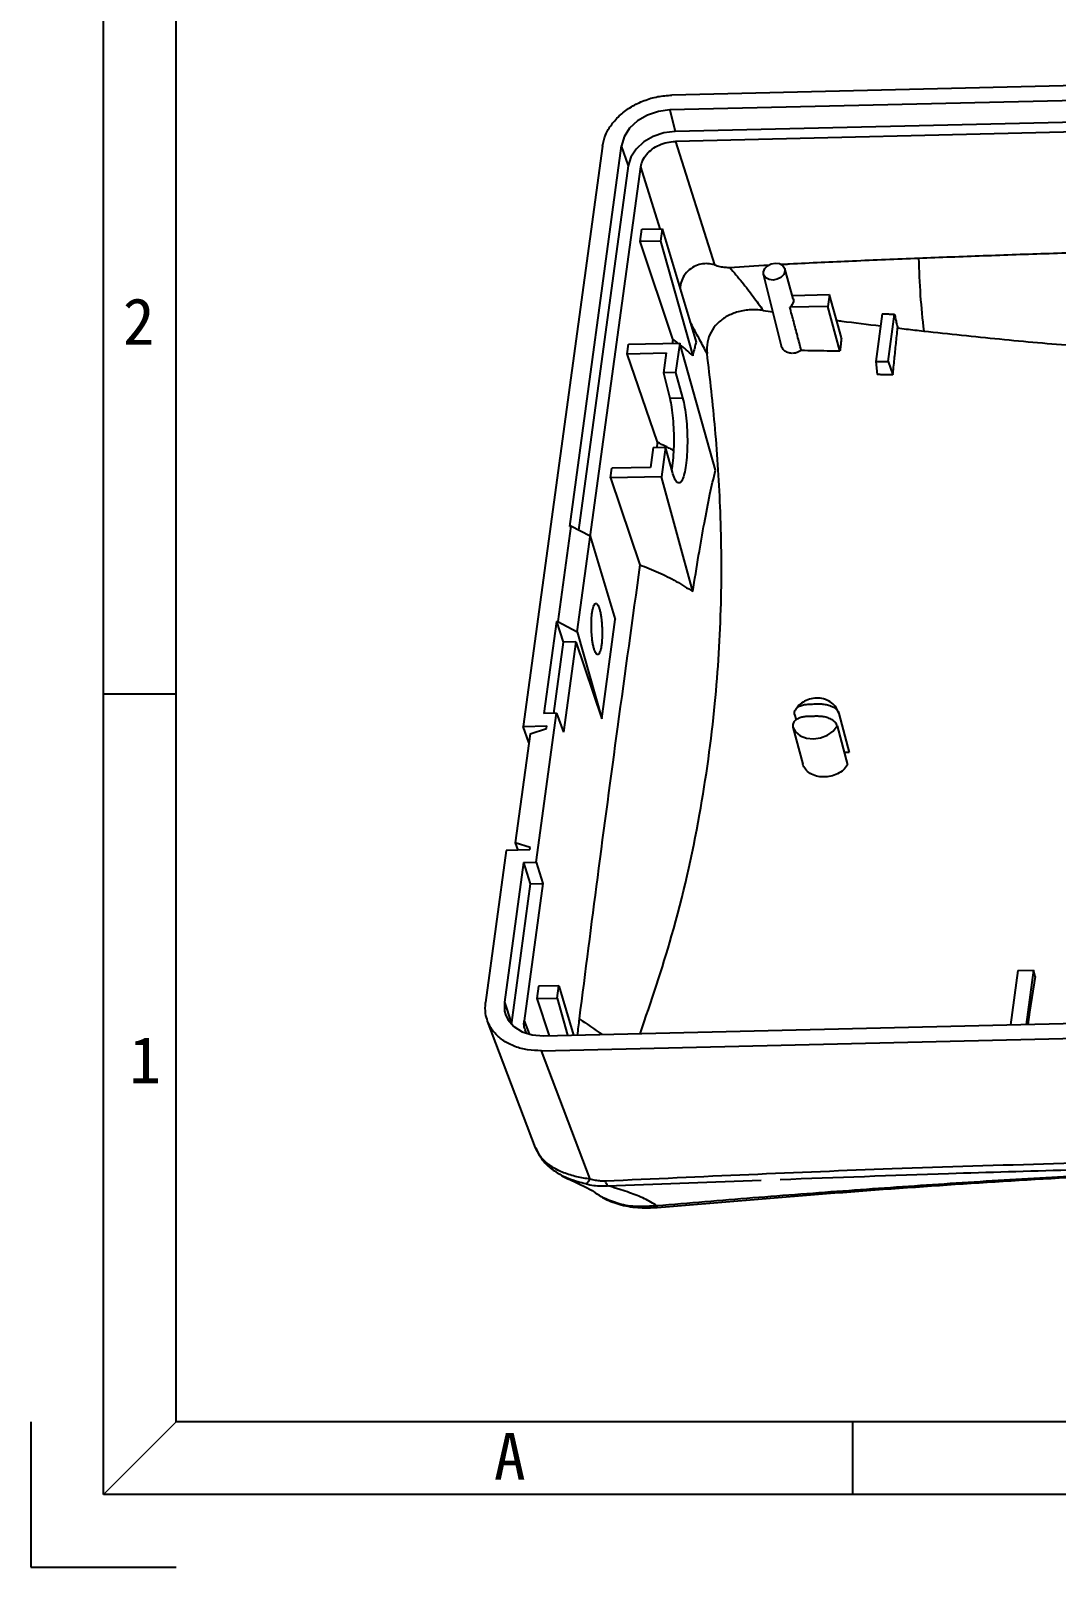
# Model space of a CAD drawing. Header units: millimetres. Extents: x 52832 to 53470, y -6025 to -5739.
# Drawn here: x 53267.1 to 53315.2, y -6025.5 to -5953.4 of the extents above; entities that cross this region are included whole.
import ezdxf
from ezdxf.enums import TextEntityAlignment as Align

# ---------------------------------------------------------------- set-up
doc = ezdxf.new("R2010")
doc.units = ezdxf.units.MM
doc.layers.get('0').update_dxf_attribs({"linetype": 'CONTINUOUS'})
doc.layers.add('moldbase', color=7, linetype='CONTINUOUS', lineweight=20)
doc.styles.add('宋体', font='SimSun.ttf', dxfattribs={"width": 0.7})

# ---------------------------------------------------------------- blocks, each defined once
blk = doc.blocks.new('sa3l')
for p, q in [((11.66, 69.98), (5.83, 69.98)), ((65.9, 11.66), (65.9, 5.83))]:
    blk.add_line(p, q)
at = {"color": 8}
for p, q in [((0, 11.66), (0, 0)), ((0, 0), (11.66, 0))]:
    blk.add_line(p, q, dxfattribs=at)
for points in [[(5.83, 5.83), (5.83, 484.06), (340.59, 484.06), (340.59, 5.83)], [(11.66, 11.66), (11.66, 478.22), (334.76, 478.22), (334.76, 11.66)]]:
    blk.add_lwpolyline(points, close=True)
at = {"layer": 'moldbase'}
blk.add_line((11.66, 11.66), (5.83, 5.83), dxfattribs=at)
at = {"style": '宋体'}
for s, p in [('2', (8.66, 99.86)), ('1', (9.17, 40.66)), ('A', (38.42, 8.9))]:
    blk.add_text(s, height=3.73, dxfattribs=at).set_placement(p, align=Align.MIDDLE)

msp = doc.modelspace()

# ---------------------------------------------------------------- linework, layer by layer
at = {"color": 7, "linetype": 'Continuous'}
for p, q in [((53373.63, -5954.648), (53297.153, -5956.448)), ((53373.535, -5955.346), (53297.057, -5957.146)), ((53373.776, -5956.353), (53297.298, -5958.153)), ((53297.057, -5957.146), (53297.298, -5958.153)), ((53373.631, -5956.822), (53297.316, -5958.618)), ((53293.898, -5958.841), (53290.181, -5986.042)), ((53294.78, -5958.82), (53292.342, -5976.664)), ((53294.78, -5958.82), (53295.107, -5959.764)), ((53297.316, -5958.618), (53299.148, -5964.408)), ((53292.71, -5981.614), (53295.688, -5959.814)), ((53295.107, -5959.764), (53292.773, -5976.847)), ((53296.606, -5962.714), (53295.688, -5959.814)), ((53295.665, -5963.316), (53295.745, -5962.734)), ((53295.745, -5962.734), (53296.692, -5962.711)), ((53296.692, -5962.711), (53296.612, -5963.293)), ((53296.692, -5962.711), (53298.288, -5968.028)), ((53296.612, -5963.293), (53295.665, -5963.316)), ((53297.202, -5967.894), (53295.665, -5963.316)), ((53296.612, -5963.293), (53298.127, -5968.666)), ((53302.84, -5965.997), (53302.447, -5964.584)), ((53302.293, -5968.216), (53301.452, -5964.846)), ((53304.539, -5965.817), (53302.801, -5965.858)), ((53304.539, -5965.817), (53304.466, -5966.355)), ((53305.104, -5967.822), (53304.539, -5965.817)), ((53304.466, -5966.355), (53302.686, -5966.397)), ((53305.035, -5968.442), (53304.466, -5966.355)), ((53307.02, -5966.696), (53306.713, -5968.943)), ((53307.292, -5968.93), (53307.593, -5966.723)), ((53295.06, -5968.578), (53295.122, -5968.125)), ((53295.122, -5968.125), (53297.517, -5968.069)), ((53297.517, -5968.069), (53297.328, -5969.459)), ((53299.195, -5974.025), (53297.517, -5968.069)), ((53295.06, -5968.578), (53296.884, -5968.535)), ((53296.472, -5972.723), (53295.06, -5968.578)), ((53296.884, -5968.535), (53296.756, -5969.472)), ((53306.713, -5968.943), (53307.292, -5968.93)), ((53306.713, -5968.943), (53306.774, -5969.55)), ((53307.292, -5968.93), (53307.513, -5969.564)), ((53297.328, -5969.459), (53296.756, -5969.472)), ((53296.756, -5969.472), (53297.051, -5970.655)), ((53297.328, -5969.459), (53297.655, -5970.641)), ((53297.051, -5970.655), (53297.655, -5970.641)), ((53296.279, -5972.963), (53296.151, -5973.9)), ((53296.279, -5972.963), (53296.851, -5972.949)), ((53296.851, -5972.949), (53296.661, -5974.339)), ((53297.178, -5974.131), (53296.851, -5972.949)), ((53294.265, -5974.395), (53294.327, -5973.943)), ((53296.151, -5973.9), (53294.327, -5973.943)), ((53296.661, -5974.339), (53294.265, -5974.395)), ((53294.265, -5974.395), (53295.651, -5978.465)), ((53298.13, -5979.723), (53296.661, -5974.339)), ((53292.416, -5976.662), (53291.806, -5981.124)), ((53292.416, -5976.662), (53292.342, -5976.664)), ((53293.323, -5977.131), (53292.416, -5976.662)), ((53293.323, -5977.131), (53294.494, -5981.033)), ((53291.733, -5981.125), (53291.143, -5985.44)), ((53291.733, -5981.125), (53291.806, -5981.124)), ((53291.733, -5981.125), (53292.056, -5982.09)), ((53291.806, -5981.124), (53292.71, -5981.614)), ((53293.858, -5985.687), (53294.494, -5981.033)), ((53292.71, -5981.614), (53293.858, -5985.687)), ((53292.056, -5982.09), (53291.6, -5985.429)), ((53292.647, -5982.076), (53292.056, -5982.09)), ((53292.647, -5982.076), (53292.068, -5986.309)), ((53292.647, -5982.076), (53293.858, -5985.687)), ((53290.78, -5992.407), (53291.733, -5985.426)), ((53291.733, -5985.426), (53291.143, -5985.44)), ((53291.733, -5985.426), (53292.068, -5986.309)), ((53302.907, -5985.488), (53302.973, -5985.737)), ((53304.983, -5985.425), (53304.987, -5985.439)), ((53304.987, -5985.439), (53305.468, -5987.265)), ((53290.181, -5986.042), (53291.286, -5986.016)), ((53290.444, -5986.803), (53290.181, -5986.042)), ((53290.502, -5986.383), (53291.27, -5986.133)), ((53291.27, -5986.133), (53291.286, -5986.016)), ((53302.828, -5986.07), (53303.288, -5987.816)), ((53304.907, -5986.021), (53305.389, -5987.847)), ((53290.502, -5986.383), (53289.802, -5991.502)), ((53289.386, -5991.86), (53288.412, -5998.99)), ((53290.491, -5991.834), (53289.386, -5991.86)), ((53289.802, -5991.502), (53289.922, -5991.848)), ((53290.507, -5991.718), (53289.802, -5991.502)), ((53290.491, -5991.834), (53290.507, -5991.718)), ((53290.189, -5992.421), (53289.295, -5998.969)), ((53290.189, -5992.421), (53290.78, -5992.407)), ((53290.189, -5992.421), (53290.507, -5993.426)), ((53290.78, -5992.407), (53291.098, -5993.412)), ((53290.507, -5993.426), (53289.622, -5999.914)), ((53291.098, -5993.412), (53290.22, -5999.836)), ((53290.507, -5993.426), (53291.098, -5993.412)), ((53313.374, -5997.491), (53313.027, -6000.032)), ((53313.374, -5997.491), (53314.109, -5997.474)), ((53314.109, -5997.474), (53313.762, -6000.014)), ((53314.186, -5997.765), (53314.109, -5997.474)), ((53290.896, -5998.223), (53290.816, -5998.804)), ((53291.843, -5998.2), (53290.896, -5998.223)), ((53291.763, -5998.782), (53291.843, -5998.2)), ((53291.843, -5998.2), (53292.537, -6000.514)), ((53289.295, -5998.969), (53289.621, -5999.914)), ((53290.816, -5998.804), (53291.763, -5998.782)), ((53290.816, -5998.804), (53291.399, -6000.541)), ((53291.127, -6000.547), (53367.604, -5998.747)), ((53291.763, -5998.782), (53292.253, -6000.52)), ((53290.758, -6005.795), (53288.508, -5999.858)), ((53289.622, -5999.914), (53289.623, -5999.969)), ((53290.22, -5999.836), (53290.455, -6000.457)), ((53291.032, -6001.245), (53367.509, -5999.446)), ((53293.312, -6007.262), (53291.032, -6001.245)), ((53291.997, -6007.102), (53291.956, -6007.08)), ((53294.139, -6007.571), (53301.339, -6007.314)), ((53293.55, -6007.898), (53293.549, -6007.897))]:
    msp.add_line(p, q, dxfattribs=at)
for points in [[(53297.057, -5957.146), (53296.518, -5957.214), (53296, -5957.388), (53295.539, -5957.656), (53295.167, -5958), (53294.908, -5958.397), (53294.781, -5958.82)], [(53297.298, -5958.153), (53296.779, -5958.218), (53296.281, -5958.386), (53295.837, -5958.644), (53295.479, -5958.975), (53295.23, -5959.358), (53295.107, -5959.764)], [(53301.453, -5964.846), (53301.446, -5964.73), (53301.506, -5964.577), (53301.633, -5964.445), (53301.808, -5964.354), (53302.005, -5964.319)], [(53302.447, -5964.583), (53302.455, -5964.707), (53302.396, -5964.86), (53302.269, -5964.992), (53302.093, -5965.082), (53301.896, -5965.117)], [(53302.005, -5964.319), (53302.194, -5964.345), (53302.346, -5964.428), (53302.437, -5964.555), (53302.447, -5964.583)], [(53301.896, -5965.117), (53301.707, -5965.092), (53301.556, -5965.009), (53301.464, -5964.882), (53301.453, -5964.846)], [(53302.84, -5965.997), (53302.85, -5966.053), (53302.848, -5966.125), (53302.83, -5966.198), (53302.796, -5966.269), (53302.748, -5966.336), (53302.686, -5966.397)], [(53302.828, -5986.07), (53302.956, -5986.301), (53303.173, -5986.482), (53303.46, -5986.594), (53303.788, -5986.627), (53304.128, -5986.578), (53304.447, -5986.452), (53304.715, -5986.26), (53304.907, -5986.021)], [(53314.186, -5997.765), (53313.929, -5999.442), (53313.841, -6000.013)], [(53289.295, -5998.969), (53289.308, -5999.388), (53289.352, -5999.548)], [(53289.352, -5999.548), (53289.459, -5999.776), (53289.739, -6000.105), (53290.129, -6000.353), (53290.603, -6000.504), (53291.127, -6000.546)]]:
    msp.add_lwpolyline(points, dxfattribs=at)
for points in [[(53293.898, -5958.841), (53294.043, -5958.321), (53294.327, -5957.825), (53294.737, -5957.376), (53295.251, -5956.997), (53295.846, -5956.708), (53296.49, -5956.521), (53297.153, -5956.448)], [(53295.688, -5959.814), (53295.779, -5959.512), (53295.964, -5959.228), (53296.23, -5958.982), (53296.56, -5958.791), (53296.93, -5958.666), (53297.316, -5958.618)], [(53308.726, -5964.088), (53311.751, -5963.974), (53314.848, -5963.866), (53318.015, -5963.764), (53321.046, -5963.672)], [(53299.148, -5964.408), (53298.84, -5964.351), (53298.514, -5964.373), (53298.189, -5964.49), (53297.901, -5964.701), (53297.683, -5964.988), (53297.561, -5965.305), (53297.527, -5965.517)], [(53299.148, -5964.408), (53299.402, -5964.478), (53299.643, -5964.518), (53299.864, -5964.524)], [(53299.864, -5964.524), (53301.685, -5964.414)], [(53299.864, -5964.524), (53300.442, -5965.217), (53300.971, -5965.896), (53301.433, -5966.538)], [(53302.265, -5964.382), (53302.434, -5964.373)], [(53302.434, -5964.373), (53302.669, -5964.36), (53305.624, -5964.218), (53308.726, -5964.088)], [(53308.726, -5964.09), (53308.804, -5965.842), (53308.961, -5967.507)], [(53301.433, -5966.538), (53300.778, -5966.517), (53300.187, -5966.629), (53299.686, -5966.85), (53299.284, -5967.162), (53298.99, -5967.556), (53298.819, -5968.027), (53298.801, -5968.559)], [(53301.433, -5966.538), (53301.89, -5966.603)], [(53303.22, -5968.408), (53303.042, -5967.737), (53302.864, -5967.066), (53302.686, -5966.397)], [(53307.02, -5966.696), (53307.211, -5966.705), (53307.402, -5966.714), (53307.593, -5966.723)], [(53307.593, -5966.723), (53307.641, -5966.941), (53307.69, -5967.155), (53307.741, -5967.365)], [(53298.389, -5967.784), (53298.003, -5967.078)], [(53304.874, -5967.009), (53305.115, -5967.04), (53306.941, -5967.269)], [(53307.513, -5969.564), (53307.589, -5968.832), (53307.665, -5968.1), (53307.741, -5967.365)], [(53307.741, -5967.365), (53308.145, -5967.413), (53308.552, -5967.46), (53308.961, -5967.507)], [(53308.961, -5967.507), (53312.522, -5967.881), (53316.089, -5968.197), (53319.646, -5968.45), (53323.061, -5968.635)], [(53297.202, -5967.894), (53297.173, -5968.077)], [(53297.435, -5968.069), (53297.202, -5967.894)], [(53298.127, -5968.666), (53297.824, -5968.39), (53297.542, -5968.153)], [(53298.288, -5968.028), (53298.234, -5968.227), (53298.181, -5968.44), (53298.127, -5968.666)], [(53298.469, -5967.932), (53298.389, -5967.784)], [(53298.801, -5968.559), (53298.469, -5967.932)], [(53302.788, -5968.555), (53302.579, -5968.516), (53302.409, -5968.411), (53302.306, -5968.258), (53302.293, -5968.215)], [(53305.104, -5967.822), (53305.081, -5968.028), (53305.058, -5968.235), (53305.035, -5968.442)], [(53299.327, -5974.016), (53299.181, -5972.099), (53298.801, -5968.559)], [(53303.22, -5968.408), (53303.092, -5968.49), (53302.944, -5968.54), (53302.788, -5968.555)], [(53303.22, -5968.408), (53303.825, -5968.42), (53304.43, -5968.431), (53305.035, -5968.442)], [(53307.513, -5969.564), (53307.267, -5969.559), (53307.021, -5969.555), (53306.774, -5969.55)], [(53297.051, -5970.655), (53297.135, -5971.081), (53297.197, -5971.6), (53297.232, -5972.168), (53297.239, -5972.759), (53297.217, -5973.318), (53297.168, -5973.82), (53297.143, -5973.985)], [(53297.655, -5970.641), (53297.749, -5971.066), (53297.82, -5971.586), (53297.863, -5972.153), (53297.877, -5972.744), (53297.858, -5973.303), (53297.81, -5973.805), (53297.735, -5974.209), (53297.638, -5974.487), (53297.526, -5974.623), (53297.482, -5974.629)], [(53296.472, -5972.723), (53296.438, -5972.959)], [(53296.867, -5972.916), (53296.472, -5972.723)], [(53297.063, -5973.019), (53296.867, -5972.916)], [(53297.227, -5973.11), (53297.063, -5973.019)], [(53295.661, -6000.459), (53297.141, -5995.859), (53298.448, -5990.178), (53299.17, -5984.973), (53299.455, -5980.271), (53299.427, -5975.99), (53299.327, -5974.016)], [(53297.482, -5974.629), (53297.407, -5974.607), (53297.288, -5974.439), (53297.178, -5974.131)], [(53298.13, -5979.723), (53298.407, -5978.025), (53298.675, -5976.501), (53298.937, -5975.161), (53299.195, -5974.025)], [(53295.651, -5978.465), (53294.603, -5986.056), (53293.655, -5993.126), (53292.804, -5999.745)], [(53295.651, -5978.465), (53296.525, -5978.823), (53297.357, -5979.245), (53298.13, -5979.723)], [(53293.408, -5980.719), (53293.437, -5980.551), (53293.473, -5980.42), (53293.516, -5980.329), (53293.562, -5980.282), (53293.587, -5980.277)], [(53293.587, -5980.277), (53293.611, -5980.281), (53293.661, -5980.326), (53293.71, -5980.415), (53293.755, -5980.544)], [(53293.501, -5982.406), (53293.46, -5982.241), (53293.426, -5982.046), (53293.4, -5981.829), (53293.382, -5981.599), (53293.374, -5981.363), (53293.376, -5981.133), (53293.387, -5980.915), (53293.408, -5980.719)], [(53293.755, -5980.544), (53293.796, -5980.71), (53293.83, -5980.905), (53293.856, -5981.121), (53293.873, -5981.352), (53293.881, -5981.587), (53293.88, -5981.817), (53293.868, -5982.035), (53293.848, -5982.231)], [(53293.669, -5982.673), (53293.644, -5982.669), (53293.595, -5982.624), (53293.546, -5982.536), (53293.501, -5982.406)], [(53293.848, -5982.231), (53293.819, -5982.398), (53293.782, -5982.53), (53293.74, -5982.621), (53293.694, -5982.668), (53293.669, -5982.673)], [(53304.983, -5985.425), (53304.853, -5985.16), (53304.637, -5984.935), (53304.35, -5984.78), (53304.02, -5984.715), (53303.683, -5984.745), (53303.371, -5984.862), (53303.113, -5985.05), (53302.942, -5985.261)], [(53302.907, -5985.488), (53302.912, -5985.325), (53302.942, -5985.261)], [(53302.942, -5985.261), (53303.01, -5985.181), (53303.181, -5985.077), (53303.378, -5985.021), (53303.568, -5984.999), (53303.741, -5984.992), (53303.904, -5984.989), (53304.078, -5984.987), (53304.278, -5985), (53304.501, -5985.046), (53304.724, -5985.14), (53304.897, -5985.279), (53304.983, -5985.425)], [(53304.907, -5986.021), (53304.818, -5985.86), (53304.645, -5985.722), (53304.421, -5985.628), (53304.198, -5985.582), (53303.998, -5985.569), (53303.825, -5985.57), (53303.661, -5985.574), (53303.489, -5985.581), (53303.298, -5985.603), (53303.102, -5985.659), (53302.931, -5985.762), (53302.832, -5985.907), (53302.828, -5986.07)], [(53305.468, -5987.265), (53305.235, -5987.262)], [(53305.389, -5987.847), (53305.195, -5988.08), (53304.924, -5988.262), (53304.602, -5988.377), (53304.259, -5988.413), (53303.927, -5988.367), (53303.637, -5988.243), (53303.418, -5988.054), (53303.288, -5987.816)], [(53288.508, -5999.858), (53288.415, -5999.506), (53288.412, -5998.99)], [(53291.032, -6001.245), (53290.385, -6001.202), (53289.788, -6001.045), (53289.269, -6000.781), (53288.855, -6000.425), (53288.565, -5999.993), (53288.508, -5999.858)], [(53290.268, -6000.269), (53290.229, -6000.136), (53290.22, -5999.836)], [(53292.804, -5999.745), (53292.71, -6000.51)], [(53292.802, -5999.745), (53293.871, -6000.474)], [(53290.344, -6000.423), (53290.337, -6000.412), (53290.268, -6000.269)], [(53358.776, -6005.631), (53339.724, -6005.949), (53322.633, -6006.351), (53307.481, -6006.787), (53294.031, -6007.362)], [(53292.069, -6006.964), (53291.534, -6006.691), (53291.11, -6006.342), (53290.815, -6005.925), (53290.758, -6005.795)], [(53290.763, -6005.792), (53290.803, -6005.89), (53291.057, -6006.326), (53291.461, -6006.75), (53291.959, -6007.077)], [(53366.947, -6006.859), (53362.708, -6006.695), (53358.436, -6006.558), (53354.132, -6006.452), (53351.97, -6006.412), (53349.801, -6006.382), (53347.625, -6006.362), (53345.443, -6006.351), (53341.062, -6006.358), (53336.659, -6006.404), (53332.237, -6006.489), (53327.797, -6006.613), (53323.343, -6006.776), (53318.879, -6006.977), (53316.643, -6007.092), (53314.407, -6007.216), (53312.169, -6007.349), (53309.929, -6007.493), (53305.444, -6007.805), (53300.951, -6008.148), (53296.451, -6008.517)], [(53296.468, -6008.589), (53308.573, -6007.633), (53320.557, -6006.94), (53332.326, -6006.527), (53343.969, -6006.39), (53355.572, -6006.529), (53366.945, -6006.925)], [(53302.233, -6007.278), (53310.128, -6006.999), (53321.347, -6006.676), (53333.245, -6006.383), (53345.822, -6006.118), (53358.937, -6005.924)], [(53291.997, -6007.102), (53292.368, -6007.288), (53292.888, -6007.531), (53293.283, -6007.731), (53293.527, -6007.881), (53293.55, -6007.898)], [(53293.116, -6007.489), (53292.737, -6007.39), (53292.287, -6007.235), (53291.997, -6007.102)], [(53293.312, -6007.262), (53292.688, -6007.155), (53292.069, -6006.964)], [(53293.117, -6007.488), (53293.161, -6007.458), (53293.208, -6007.41), (53293.312, -6007.262)], [(53293.117, -6007.488), (53293.486, -6007.557), (53293.83, -6007.584), (53294.139, -6007.571)], [(53294.031, -6007.362), (53293.81, -6007.357), (53293.567, -6007.323), (53293.312, -6007.262)], [(53294.139, -6007.571), (53294.083, -6007.482), (53294.031, -6007.362)], [(53296.451, -6008.515), (53295.87, -6008.187), (53295.161, -6007.9), (53294.763, -6007.766), (53294.551, -6007.699), (53294.332, -6007.631), (53294.139, -6007.572)], [(53293.549, -6007.897), (53294.016, -6008.185), (53294.777, -6008.467), (53295.658, -6008.601), (53296.452, -6008.59)], [(53293.968, -6008.157), (53293.96, -6008.153), (53293.55, -6007.898)], [(53296.451, -6008.515), (53295.528, -6008.548), (53294.682, -6008.423), (53293.968, -6008.157)], [(53296.468, -6008.589), (53296.467, -6008.589), (53296.467, -6008.588), (53296.466, -6008.586), (53296.463, -6008.58), (53296.461, -6008.571), (53296.458, -6008.557), (53296.455, -6008.539), (53296.451, -6008.515)]]:
    msp.add_spline(points, degree=3, dxfattribs=at)

# ---------------------------------------------------------------- block references
at = {"xscale": 0.5848199999961071, "yscale": 0.5848200000002544, "zscale": 0.58482}
msp.add_blockref('sa3l', (53267.079, -6025.459), dxfattribs=at)

doc.saveas('drawing.dxf')
